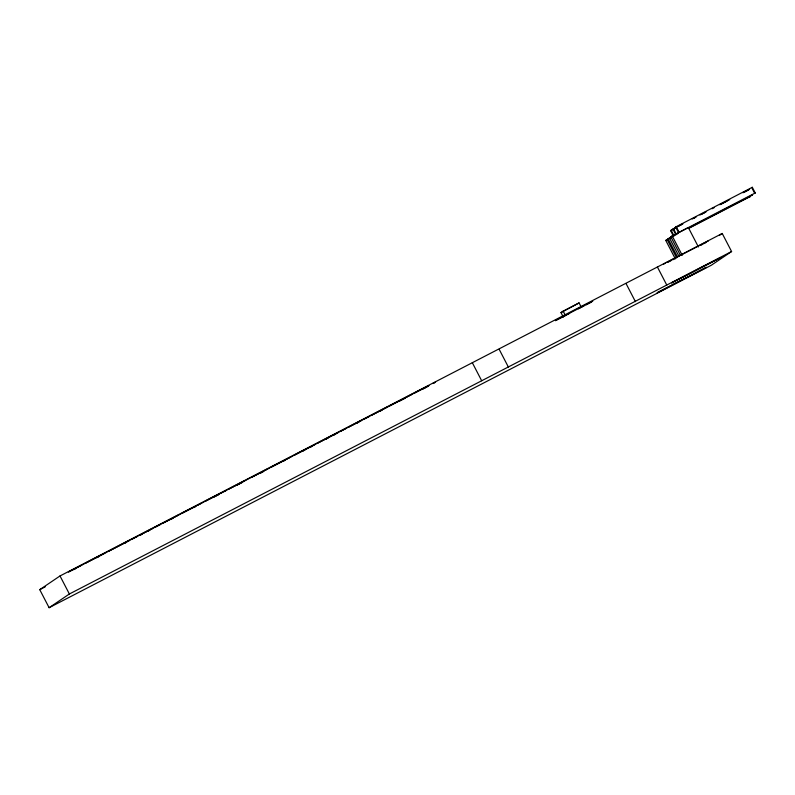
<?xml version="1.0" encoding="UTF-8"?>
<svg xmlns="http://www.w3.org/2000/svg" width="795" height="795" viewBox="0 0 795 795"><rect width="100%" height="100%" fill="white"/><g stroke="black" fill="none" stroke-linecap="round" stroke-linejoin="round"><path stroke-width="1.19" d="M39.75 589.661L60.013 575.948L722.228 233.472L731.589 251.518L711.326 265.232L49.111 607.708L39.75 589.661L45.265 586.809M49.111 607.708L69.374 593.994L731.589 251.518M675.651 227.022L676.207 226.645L679.149 232.329L678.602 232.706L675.651 227.022L752.299 187.292L755.25 192.976L754.694 193.344L752.239 188.614M673.057 235.38L670.592 230.649L676.664 227.42M673.474 228.702L676.426 234.386L675.869 234.754L672.928 229.069L682.299 224.13M680.341 255.145L670.821 236.791L688.331 227.519L698.407 246.957M675.283 258.772L665.763 240.418L671.427 237.278M677.608 257.202L668.098 238.848L671.606 236.811M563.337 317.135L560.992 312.604L563.148 311.143L579.078 302.905L581.423 307.436M579.078 302.905L560.992 312.604M751.752 187.66L752.299 187.292M749.576 189.339L744.607 191.993M749.645 196.981L750.192 196.603L688.41 228.553M751.971 195.401L752.517 195.023L688.53 228.125M719.187 235.529L722.228 233.472M663.676 264.119L665.644 263.046M434.348 382.822L435.193 382.365M666.637 262.509L708.464 240.865M704.012 243.568L706.179 242.405M700.753 245.287L702.919 244.145M428.435 385.764L424.759 387.761M692.226 219.003L694.433 217.86M699.948 215.008L705.463 212.156M712.082 208.737L714.278 207.594M719.793 204.742L729.721 199.605M742.957 192.768L748.473 189.916M672.928 229.069L676.237 227.36M678.443 226.217L682.855 223.942M693.876 218.237L696.082 217.095M701.597 214.243L706.01 211.957M721.453 203.977L726.968 201.125M670.592 230.649L673.902 228.94M670.821 236.791L678.364 232.895M679.149 232.329L755.25 192.976M673.753 235.698L678.065 233.472M668.098 238.848L673.474 236.065M665.763 240.418L671.149 237.635M68.38 571.993L81.587 565.166M83.783 564.033L104.701 553.211M106.898 552.078L178.438 515.081M180.634 513.938L201.552 503.126M203.749 501.983L221.358 492.88M223.564 491.747L244.472 480.925M246.669 479.792L267.577 468.98M269.783 467.838L290.692 457.026M292.898 455.883L387.543 406.931M389.749 405.798L426.06 387.016M68.897 571.824L83.197 564.42M85.403 563.287L106.301 552.475M108.508 551.332L129.416 540.53M131.612 539.388L137.118 536.545M139.314 535.403L152.521 528.576M154.717 527.443L160.222 524.591M162.418 523.458L180.028 514.355M182.224 513.212L195.431 506.385M197.627 505.242L203.132 502.4M205.329 501.267L218.536 494.43M220.732 493.298L226.237 490.455M228.433 489.313L246.043 480.21M251.548 477.368L269.147 468.255M271.353 467.122L292.252 456.31M294.458 455.167L315.357 444.355M317.563 443.222L338.471 432.41M340.667 431.268L346.173 428.425M348.369 427.293L361.576 420.456M363.772 419.323L369.278 416.481M371.474 415.338L412.188 394.28M414.384 393.147L426.349 386.976M73.697 569.627L75.903 568.485M96.811 557.673L99.017 556.53M124.338 543.442L126.534 542.299M139.741 535.472L141.947 534.329M147.453 531.487L149.649 530.344M170.567 519.532L172.773 518.39M193.682 507.578L195.888 506.435M213.497 497.332L219.003 494.48M236.612 485.377L242.117 482.525M259.727 473.423L261.933 472.28M282.841 461.468L285.047 460.325M302.656 451.212L304.863 450.079M310.368 447.227L312.564 446.094M325.771 439.257L327.977 438.125M333.483 435.272L335.679 434.14M356.597 423.318L358.793 422.185M379.712 411.363L381.918 410.23M399.527 401.117L405.033 398.275M422.642 389.162L428.147 386.32M555.516 320.455L592.752 301.196M261.346 472.677L263.552 471.534M555.417 320.703L569.647 313.339M578.412 308.808L583.888 305.976M586.084 304.843L591.559 302.011M672.838 259.756L675.7 258.286M427.561 386.36L428.952 385.645M432.758 383.528L435.561 382.127M668.058 262.171L670.92 260.72M671.149 230.272L674.09 235.956M672.173 235.877L682.249 255.314M669.45 237.934L678.96 256.288M667.114 239.504L676.634 257.858M657.405 266.991L666.767 285.047M626.072 283.596L635.424 301.643M563.148 311.143L565.503 315.675M499.141 349.243L508.492 367.29M472.329 362.709L481.681 380.765M60.013 575.948L69.374 593.994M673.027 282.175L671.656 282.97L720.956 257.471L673.027 282.175M658.508 292.003L657.127 292.808L706.437 267.309L658.508 292.003"/></g></svg>
